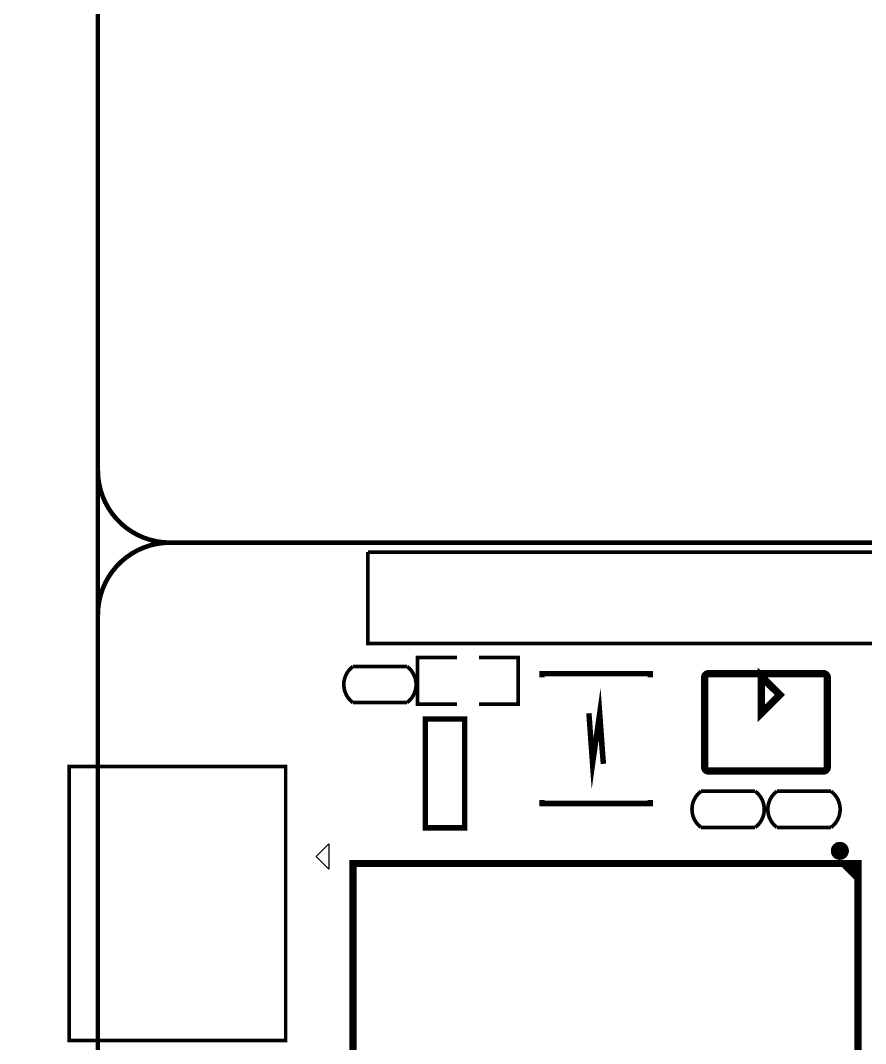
# Model space of a CAD drawing. Header units: millimetres. Extents: x 167 to 483, y 74 to 226.
# Drawn here: x 225.35 to 248.78, y 120.12 to 148.5 of the extents above; entities that cross this region are included whole.
import ezdxf

# ---------------------------------------------------------------- set-up
doc = ezdxf.new("R2010")
doc.units = ezdxf.units.MM
doc.layers.add('BG_OUTLINE', color=254, linetype='Continuous')
doc.layers.add('PG_SILKSCREEN_TOP', color=30, linetype='Continuous')

msp = doc.modelspace()

# ---------------------------------------------------------------- linework, layer by layer
at = {"layer": 'BG_OUTLINE', "const_width": 0.127}
for points in [[(227.497, 83.011), (222.497, 83.011), (222.497, 185.011), (227.497, 185.011), (227.497, 83.011)], [(227.497, 136.011), (227.497, 178.011)], [(280.497, 134.011), (229.497, 134.011)]]:
    msp.add_lwpolyline(points, dxfattribs=at)
for points in [[(229.497, 134.011, -0.414214), (227.497, 136.011)], [(229.497, 134.011), (280.497, 134.011, -0.414214), (282.497, 132.011), (282.497, 90.011, -0.414214), (280.497, 88.011), (167.497, 88.011)], [(282.497, 88.011), (229.497, 88.011, -0.414214), (227.497, 90.011), (227.497, 132.011, -0.414214), (229.497, 134.011)], [(229.497, 134.011), (280.497, 134.011, -0.414214), (282.497, 132.011), (282.497, 90.011, -0.414214), (280.497, 88.011), (229.497, 88.011, -0.414214), (227.497, 90.011), (227.497, 132.011, -0.414214), (229.497, 134.011)]]:
    msp.add_lwpolyline(points, format="xyb", dxfattribs=at)
at = {"layer": 'PG_SILKSCREEN_TOP'}
for points, const_width in [([(234.987, 133.75), (268.007, 133.75), (268.007, 131.21)], 0.1), ([(268.007, 131.21), (234.987, 131.21), (234.987, 133.75)], 0.1), ([(237.453, 130.824), (236.361, 130.824), (236.361, 129.528), (237.453, 129.528)], 0.102), ([(238.063, 130.824), (239.155, 130.824), (239.155, 129.528), (238.063, 129.528)], 0.102), ([(236.07, 130.574), (234.57, 130.574)], 0.102), ([(239.813, 130.275), (239.813, 130.377), (242.815, 130.377), (242.815, 130.275)], 0.15), ([(245.897, 130.296), (245.897, 129.28), (246.405, 129.788), (245.897, 130.296)], 0.203), ([(241.114, 129.277), (241.215, 127.875), (241.413, 129.277), (241.515, 127.875), (241.413, 129.076)], 0.15), ([(234.57, 129.574), (236.07, 129.574)], 0.102), ([(237.669, 126.099), (236.577, 126.099), (236.577, 129.122), (237.669, 129.122), (237.669, 126.099)], 0.15), ([(227.504, 120.203), (232.704, 120.203), (232.704, 127.803), (226.704, 127.803), (226.704, 120.203), (227.504, 120.203)], 0.1), ([(227.504, 127.803), (227.504, 120.203)], 0.1), ([(245.724, 127.113), (244.224, 127.113)], 0.102), ([(247.828, 127.113), (246.328, 127.113)], 0.102), ([(242.815, 126.876), (242.815, 126.775), (239.813, 126.775), (239.813, 126.876)], 0.15), ([(244.224, 126.113), (245.724, 126.113)], 0.102), ([(246.328, 126.113), (247.828, 126.113)], 0.102), ([(234.573, 125.111), (234.573, 111.111), (248.573, 111.111), (248.573, 125.111), (234.573, 125.111)], 0.201), ([(248.172, 125.111), (248.573, 124.71)], 0.201), ([(248.373, 125.111), (248.573, 124.91)], 0.201)]:
    msp.add_lwpolyline(points, dxfattribs=dict(at, const_width=const_width))
for points, const_width in [([(234.57, 129.574, -0.504954), (234.57, 130.574)], 0.102), ([(236.07, 129.574, 0.503899), (236.07, 130.574)], 0.102), ([(244.324, 130.276), (244.324, 127.776, 0.414406), (244.424, 127.676), (247.624, 127.676, 0.414454), (247.724, 127.776), (247.724, 130.276, 0.414418), (247.624, 130.376), (244.424, 130.376, 0.414394), (244.324, 130.276)], 0.2), ([(244.224, 127.113, 0.503889), (244.224, 126.113)], 0.102), ([(245.724, 127.113, -0.504958), (245.724, 126.113)], 0.102), ([(246.328, 126.113, -0.504954), (246.328, 127.113)], 0.102), ([(247.828, 126.113, 0.503898), (247.828, 127.113)], 0.102), ([(248.199, 125.461, -0.999969), (247.947, 125.461, -1.000031), (248.199, 125.461)], 0.249)]:
    msp.add_lwpolyline(points, format="xyb", dxfattribs=dict(at, const_width=const_width))
msp.add_lwpolyline([(233.554, 125.303), (233.904, 125.653), (233.904, 124.953)], close=True, dxfattribs=at)

doc.saveas('drawing.dxf')
